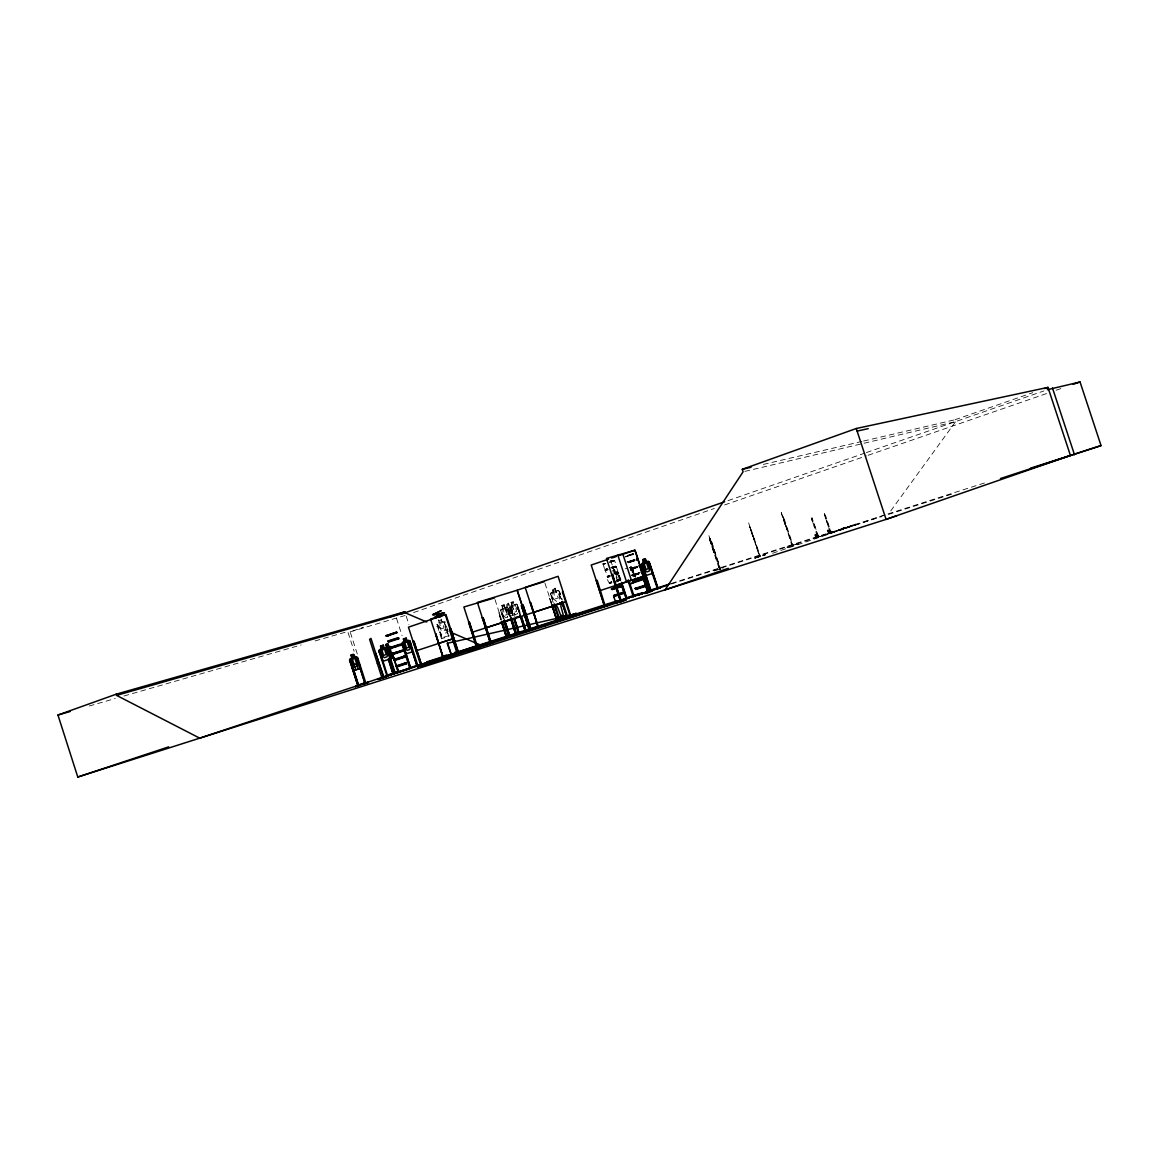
<?xml version="1.0" encoding="UTF-8"?>
<svg xmlns="http://www.w3.org/2000/svg" width="1159" height="1159" viewBox="0 0 1159 1159"><rect width="100%" height="100%" fill="white"/><g stroke="black" fill="none" stroke-linecap="round" stroke-linejoin="round"><path stroke-width="0.75" stroke-dasharray="5 3.75" d="M610.387 583.368C608.866 584.368 604.737 575.313 608.924 575.675M611.155 582.484L610.025 582.673L611.025 582.064M816.023 534.589L816.602 533.951M816.834 534.647C816.066 534.531 813.459 533.937 816.704 537.79M827.251 530.706L829.569 530.503L829.351 529.75M824.223 514.292L825.672 515.972L830.916 531.923L824.353 513.756M824.556 513.683L829.873 532.082L830.786 531.677M828.019 530.938L828.931 530.46M828.381 530.88C829.887 531.126 827.627 529.185 828.106 530.967M818.182 536.226L817.385 536.458L818.283 536.052L812.271 518.58M620.775 579.123L618.776 579.659M816.342 534.125L815.588 534.951L816.617 534.4M815.864 534.256L816.153 534.922M611.054 561.782L611.851 561.536M617.24 581.137L618.254 580.818L616.907 581.267M447.533 629.279L447.055 632.524L441.565 634.292L439.275 631.93M816.689 534.053L814.589 535.168M503.31 618.848L500.558 610.431L502.702 608.504M505.411 607.707L507.497 617.139M512.684 615.443L509.974 607.287L510.395 605.94M828.627 530.156L829.583 530.431M828.975 530.605L829.511 529.909M829.091 530.489L829.207 529.808M553.176 602.637L550.597 594.147L551.162 592.771L553.191 592.104L552.336 589.134L555.089 588.25L556.059 591.307L557.885 591.829L559.725 597.493L559.044 600.405L556.291 601.289L554.016 599.333L552.177 593.669L553.321 592.177L552.206 589.062L555.161 588.12L556.074 591.293M550.597 594.147L551.177 592.756M812.198 518.03C809.779 517.088 814.009 524.81 812.749 522.854M812.473 518.522L811.691 517.856L812.633 522.014M512.191 605.447L511.293 606.881L513.133 612.575L515.161 614.603L517.479 613.85L517.914 610.996L513.553 601.492L511.09 602.318L512.133 605.36L509.395 606.258L508.395 603.216L509.453 606.244L510.96 606.983L512.8 612.676L512.365 615.53L510.076 616.284L508.062 614.241L506.222 608.562L507.12 607.128L505.947 604.027L508.453 603.187M610.054 582.354L609.243 583.31L610.807 582.818M619.804 579.63L620.862 579.558L616.805 580.905M863.6 441.043L955.016 419.732L955.639 421.615L888.649 513.799M603.622 563.578L602.941 564.027L604.955 563.491M609.286 582.76L611.793 581.919M620.471 579.442L617.501 581.05L620.891 579.949M817.414 536.443L813.053 523.506M602.97 563.825L604.897 569.866L606.809 569.344M786.019 525.766C790.626 541.905 776.631 499.862 783.107 516.842L792.727 545.875L781.267 512.684M603.202 564.375L605.795 563.433L604.65 563.825M509.294 613.835L511.583 613.082L509.772 607.388L509.381 610.59L506.454 608.475L509.12 611.445L508.627 615.501L509.496 615.226L509.859 611.938L512.611 614.386L510.134 611.126L510.554 607.099L507.439 608.156L510.134 616.602M612.039 567.867L616.631 566.461L614.531 560.29M783.209 516.798L782.426 515.856M607.446 568.547L605.128 569.417M782.904 517.001L792.046 546.019M607.823 569.677L605.215 570.619L607.664 575.994M784.165 518.754L793.162 545.73L791.945 546.048L791.626 545.078L792.742 544.773M612.14 568.272L616.631 566.461L612.575 567.867M830.047 532.184L831.756 531.894L828.381 532.966L829.076 532.763L827.671 530.054L828.598 532.894M610.358 576.037L607.128 576.907L609.851 576.081M818.095 535.951L812.575 519.246M784.933 523.187L785.614 525.925L785.034 523.144M614.502 573.864L618.79 572.995L615.675 574.183M754.538 558.29L765.215 554.248M760.159 555.393L759.449 556.798M616.226 574.56L618.819 573.227L616.139 574.14M719.275 568.837L720.014 568.533L720 569.721M609.446 583.267L610.242 583.02M616.574 580.268L620.572 578.921L619.051 579.442M609.475 583.629L610.952 583.136M444.288 622.122L448.75 636.378L444.216 622.151L445.042 621.89L447.533 629.801M620.746 579.978L617.312 581.007M627.207 555.784L629.004 555.625L626.179 556.537M628.627 555.639L632.843 554.437M616.53 566.939L612.676 568.258M551.047 596.045L551.93 595.755L553.988 602.361M559.116 593.437L561.246 600.014L559.029 593.466L559.84 593.205M603.665 563.781L604.52 563.506M442.014 637.638L441.362 638.768L448.895 636.334M448.461 635.552L449.301 635.291M613.908 560.579L610.547 561.695M627.541 555.668L632.119 554.799M448.547 635.798L441.26 637.885M441.463 638.739L436.856 624.469L437.479 623.238L443.897 621.181L445.114 621.818M830.568 532.126L832.857 531.677M843.549 529.069C841.246 527.403 847.2 526.881 844.433 527.765M845.273 527.49L842.694 529.069M955.016 419.732L1032.756 392.669M626.976 561.999L629.018 561.304M357.305 654.024L350.148 631.858L363.477 627.222M728.026 500.63L864.701 453.155M866.41 452.561L1043.926 390.916M350.148 631.858L405.085 615.487M413.618 612.532L714.364 508.482M724.621 504.933L866.439 455.864M868.149 455.27L1047.577 393.191M1056.124 390.235L1061.238 388.468M611.822 561.043L612.981 560.652M627.743 555.914L628.41 555.726M611.358 561.796L614.603 560.652L611.633 561.724M607.664 576.009L609.663 575.328M620.601 579.428L616.704 580.645M638.421 574.183L633.741 575.299L636.566 574.719M633.683 575.661L639.377 573.401M632.814 575.994L635.335 575.125M772.618 553.249L885.23 514.958M607.533 568.953L604.882 569.895L605.491 570.547M627.917 562.115L634.987 559.797M607.649 569.301L604.998 570.257L608.156 569.301M628.221 562.839L632.263 561.492M551.206 603.506L549.004 596.697L551.742 603.332M627.135 555.552L630.018 554.639M610.474 561.492L611.836 561.043M631.93 554.234L633.307 553.77M627.338 556.146L628.714 555.683M632.003 554.437L633.379 554.002M632.104 554.799L633.48 554.335M612.01 561.608L609.199 562.535M501.659 605.491L504.165 604.65L505.107 607.823L506.599 608.446L508.439 614.125L508.004 616.965L505.715 617.718L503.701 615.69L501.861 610.025L502.76 608.591L501.717 605.462M630.076 568.533L637.044 566.258M609.735 575.733L607.084 576.66L610.242 575.69M630.134 568.953L637.204 566.635M616.023 573.806L618.703 572.879L615.559 573.835M630.25 569.301L634.35 567.953M631.322 575.299L634.784 574.342M609.866 582.789L610.764 582.571M629.004 561.304L631.887 560.348M635.161 559.464L632.307 560.405M629.207 562.057L635.089 560.145M612.56 570.518L614.067 570.011L614.386 571.01L612.879 571.517M504.064 604.795L505.049 607.838L507.005 607.055L507.83 608.026M520.652 614.98L517.378 604.81L514.61 604.534M516.204 604.114L501.05 609.17L500.702 610.416L500.978 609.083M625.179 568.881L626.86 568.33M629.409 567.475L631.119 566.91L629.366 567.606M612.952 573.14L617.023 571.677L618.254 572.43L620.876 580.775M610.025 576.458L607.403 577.37L610.518 576.414M630.438 569.677L637.421 567.403M619.312 580.094L620.166 579.819M634.915 574.922L634.161 575.168M500.76 619.92L498.819 613.053L501.021 619.848M504.165 618.558L501.354 612.198M509.946 616.66L508.482 609.837M513.596 615.458L510.771 609.069M519.42 613.546L517.276 606.91L518.145 606.621L520.84 614.907M620.181 581.007L618.08 574.516L618.776 574.284M630.25 570.561L633.06 569.489L635.19 576.037M611.764 581.76L609.417 582.557M619.138 579.587L616.646 580.398M632.22 575.183L633.394 574.806M610.721 582.499L611.894 582.195M628.584 555.32L630.09 554.857M611.445 561.391L610.098 562.028M637.378 566.258L630.38 568.533M637.537 566.65L630.453 568.953M637.653 566.997L634.755 567.953M637.74 567.403L629.786 569.967M618.08 580.268L619.225 579.891M632.524 576.037L634.987 575.255M615.864 582.093L618.211 581.325L618.689 578.515L616.878 572.937L615.299 572.358M610.851 567.62L616.298 565.751L611.778 567.128M711.959 546.657C716.219 556.363 705.585 525.302 709.902 540.34L719.522 569.88M633.944 560.304L628.236 562.144M610.981 568.011L616.501 566.114L611.923 567.519M634.045 560.652L628.352 562.492M748.671 522.883L759.536 556.769M632.669 561.55L634.161 561.057M709.859 540.34L709.438 539.109L710.279 538.949L720.261 569.562M753.524 536.313L753.901 539.819L749.511 526.287L760.014 556.61M709.83 540.297L713.857 552.771L712.799 549.38M633.466 575.023L636.378 574.154M633.495 575.096L636.45 574.371M710.626 542.34L711.756 542.064L720.13 567.707M751.046 529.359L760.391 556.421M710.728 543.542L711.684 543.339M636.233 573.705L634.741 574.183L636.277 573.864M636.726 574.024L638.247 573.618M636.827 574.299L638.319 573.835M714.712 552.524L713.582 549.178L714.712 552.524L713.857 552.771L714.668 552.423M635.161 574.299L637.87 573.589M632.611 575.443L639.29 573.14M635.451 575.139L639.478 573.763M825.99 519.362L830.032 531.909M815.893 537.197L815.197 534.227L816.139 537.124M827.323 530.909L829.293 530.025M854.835 525.186L855.559 524.158L855.864 524.882L815.777 538.022L815.168 535.893L818.689 534.777L819.254 536.501L818.442 536.733L817.95 534.994L819.08 536.182L816.356 537.066M844.331 527.78L839.753 529.808M842.463 528.388L846.012 527.258M847.62 527.084L851.083 525.621M851.966 525.288L855.559 524.158M831.38 532.169C837.146 530.648 826.512 533.777 831.945 532.213L831.322 530.532L828.642 531.402L829.178 533.546M835.103 530.938L838.812 530.156M754.987 557.58L765.418 554.784L755.161 558.102M786.975 547.106C820.572 537.153 765.099 554.567 797.117 543.759L787.106 547.526M855.777 524.911L828.584 533.719L827.874 531.633L830.612 530.735L831.104 532.445M714.35 570.967L723.202 568.055M815.762 537.819L855.762 524.679M755.117 557.957L765.404 554.755M556.117 591.162L558.058 590.539M551.235 592.857L558.044 590.655M637.725 573.212L639.145 572.749M639.203 572.894L632.524 575.154M633.828 574.98L635.248 574.531M444.216 622.151L444.984 621.905M613.98 573.908L618.515 572.604M637.32 566.997L630.568 569.301M632.495 574.965L631.525 575.27L633.727 574.589M617.544 580.051L618.718 579.5M617.602 580.282L619.804 579.558M617.617 580.326L618.863 579.92M632.684 575.661L634.089 575.197M671.38 583.441L987.367 482.043M671.438 583.962L881.593 516.624M888.475 514.422L953.944 493.444M631.525 554.132L632.959 553.683M631.612 554.364L633.017 553.886M609.924 561.449L612.575 560.594M610.011 561.68L613.618 560.521M629.395 561.347L634.813 559.406M635.19 560.55L628.526 562.868M608.924 575.675L610.156 575.284M615.762 574.603L618.863 573.647M618.689 579.5L620.558 578.921M611.141 582.441L609.214 583.296M610.242 583.035L611.199 582.716M611.358 583.064L609.735 583.571M510.612 616.124L510.655 619.355M608.33 569.677L606.128 570.358M629.395 561.347L627.193 562.028M845.23 527.2L843.057 527.91M627.845 556.03L625.556 556.899L627.743 556.233M618.08 574.516L620.355 580.949M633.22 570.648L631.959 569.88L633.147 570.721L635.248 577.153M517.276 606.91L519.609 613.488M511.452 608.852L513.408 615.516M498.558 613.14L499.326 612.908L501.253 619.761M502.035 611.981L503.977 618.631M516.204 603.998L517.363 604.853L520.145 616.24M505.092 607.707L507.555 617.124M510.974 605.737C514.451 607.953 514.886 613.908 514.9 617.95M506.686 607.171L507.961 607.939L510.815 616.371M509.974 607.287L512.915 615.69M500.558 610.431L503.499 618.79M606.736 568.924L605.114 569.417M632.365 567.664L631.061 566.925L632.365 567.664L635.393 577.124M511.09 602.318L512.249 605.433M605.099 563.839L603.216 564.39M625.411 556.566L626.367 556.248M89.229 706.019L115.292 698.515M123.97 696.008L301.195 644.94M315.103 640.927L348.12 631.423M847.504 526.737L848.402 526.49M855.661 524.505L855.11 525.099M832.698 531.72L833.553 531.474M603.926 563.564L603.013 563.839M829.25 533.082L828.613 533.473M616.385 566.939L622.557 585.02M744.846 471.394L862.325 443.651M864.078 443.231L955.639 421.615M763.375 464.411L861.832 441.449M791.887 545.309L792.77 545.078M711.684 542.079L720.608 569.446M710.047 540.311L719.869 569.764M709.482 539.225L710.308 539.065M709.438 539.109L710.279 538.949M708.96 535.617L709.974 539.138M750.061 527.49L759.898 556.653M749.612 526.244L749.945 527.49M436.726 626.295L448.374 631.278M558.03 590.554L559.435 591.278L562.057 599.449M558.015 590.67L559.362 591.351L561.985 599.783M616.965 571.807L618.138 572.517M825.686 518.725L824.484 514.77M751.988 533.763L753.176 536.385L752.423 533.691M842.347 528.576L843.462 529.098L815.864 537.573M840.521 529.214L837.943 530.402M827.903 529.982L828.859 532.821M634.48 576.269L632.177 569.779L634.306 576.327M630.96 568.185L633.741 576.762M615.617 573.357L617.428 578.935M610.648 560.232L618.037 582.919M550.713 594.147L553.307 602.26M544.976 583.238L551.93 604.65M507.903 607.968L510.626 616.443M501.833 605.534L502.818 608.576M495.009 599.594L501.514 619.688M441.159 618.978L442.057 621.775L443.738 622.267L445.433 627.483L445.244 630.018L441.579 631.191L438.232 624.02L439.319 622.644L438.406 619.848M440.855 619.587L441.159 620.514L439.319 621.108L439.015 620.166M406.201 616.153L408.939 624.614M396.537 618.442L402.086 635.61M348.077 632.568L354.132 651.315M782.282 515.929L782.513 517.218M436.827 624.513L437.595 624.266L442.274 638.464L437.522 624.295L436.827 624.513M503.817 605.433L502.34 605.925L502.673 606.939L504.151 606.447L503.817 605.433M508.164 603.969L506.7 604.462L507.034 605.476L508.497 604.984L508.164 603.969M513.263 602.274L511.785 602.767L512.104 603.781L513.596 603.288L513.263 602.274M505.367 608.852L503.093 609.605L504.933 615.284L507.222 614.531L505.367 608.852M514.828 605.693L512.524 606.461L514.379 612.169L516.682 611.401L514.828 605.693M639.464 572.72L636.61 573.647L639.536 572.879M556.407 592.307L553.654 593.191L555.494 598.855L558.247 597.972L556.407 592.307M442.361 622.702L439.609 623.585L441.304 628.815L444.056 627.932L442.361 622.702M554.77 588.917L553.002 589.482L553.321 590.496L555.089 589.931L554.77 588.917M615.4 572.213L614.371 569.243L615.4 572.213"/><path stroke-width="1.5" d="M407.026 640.913L410.011 641.057L412.474 651.778L406.186 653.821L402.014 643.622L404.361 641.767L403.433 638.928L406.114 638.073L406.968 641.028L408.605 641.55L410.315 646.838L409.721 649.547L407.229 650.344L405.157 648.504L403.448 643.202L404.477 641.825M423.412 663.803L625.874 599.029L626.15 599.869L424.02 665.179L423.455 663.774L417.747 665.715M493.198 641.956L487.432 644.172M506.353 637.798L505.005 637.421L505.252 638.189L511.829 635.972M511.713 635.538L506.237 637.407L511.93 636.03M515.813 634.77L515.784 633.828M521.275 632.944L514.031 635.364M527.113 631.206L533.415 629.178L527.099 631.047M532.532 629.395L523.303 631.901L533.415 629.178M562.216 615.559L561.42 616.385M561.608 615.951L562.274 615.994M378.979 650.952L383.165 661.224L389.917 659.036L389.96 655.878L387.483 648.156L386.135 647.475L379.442 649.634L378.863 650.952L387.019 676.045C384.875 677.798 389.192 673.075 386.729 676.421M389.917 659.036L389.975 655.864M601.941 607.2L607.258 605.505L601.854 606.736M637.885 595.074L640.029 593.973L638.797 594.364M652.401 590.293L647.273 592.09L648.432 591.742M355.306 686.635L359.725 684.723L355.335 686.577M355.668 686.447L359.754 685.201M408.62 668.627L408.403 668.873M408.069 668.569L411.373 668.033L407.838 669.076M566.78 617.24L568.026 617.819L559.058 620.746L558.681 619.877L560.029 620.326M446.65 655.4C439.348 658.283 447.07 653.459 446.954 656.356C438.145 657.283 446.925 658.428 446.563 655.516M387.12 675.509L386.164 676.233L387.323 675.972M456.153 652.358C458.095 653.98 443.375 656.298 445.375 656.631L456.53 652.894L445.302 655.907M385.266 649.026L386.918 647.345L386.295 648.692M560.999 615.951L561.825 615.617M561.478 616.356L562.202 616.11M649.837 563.94L658.124 588.569L650.127 591.133L641.492 564.665L643.781 562.709L642.738 559.681L645.375 558.797L642.854 559.754M349.569 659.906L357.943 685.824L349.569 659.906L352.032 657.964M576.646 613.835L560.217 619.283L559.855 617.399L561.42 616.878L561.796 618.037L560.507 618.471L559.855 617.399M560.246 619.254L561.376 618.863M563.622 618.153L563.057 616.371L563.433 617.53L564.708 617.095L564.607 615.849L565.07 617.298L560.695 619.109M573.459 614.849L573.575 614.589M576.139 613.966L447.142 643.317L451.01 653.85M402.014 643.622L402.535 642.347M438.145 617.095L440.956 616.443L434.857 617.66M434.958 617.805L438.102 617.052M665.121 589.815L743.093 471.8L742.282 469.323L856.269 428.497L1047.968 387.381L1070.438 455.501L886.084 519.391L77.783 777.037L57.95 715.031L116.204 694.198L404.795 611.807L405.099 612.763L426.744 622.021M643.839 562.796L642.883 564.23L644.723 569.895L646.809 571.894L649.228 571.097L649.735 568.243L647.881 562.564L646.258 561.985L645.273 558.942M480.536 646.476L472.756 649.011L480.304 646.563M395.031 673.408L396.306 672.843M389.786 674.973L402.535 670.902L398.203 672.017M434.987 617.79L437.45 615.733M575.965 614.053L576.226 613.966M630.786 597.363L635.538 595.697M560.043 620.427L554.61 603.984M443.709 657.008L446.766 656.153M446.07 656.516L442.912 657.356L443.202 658.24L435.842 633.698M434.103 613.806L433.147 614.618L441.202 610.648L432.582 614.734L434.973 614.603M637.725 558.566L637.001 558.725M638.058 559.29L637.32 559.449M638.087 559.71L636.407 560.174M437.392 615.733L444.448 612.763L442.289 613.053M375.733 653.227L384.035 677.464M408.634 668.815L407.678 668.917M397.841 672.539L399.087 672.119L393.654 673.814M385.86 635.726L394.451 632.843M386.005 635.914L389.627 634.828M388.135 635.204L396.595 632.307M386.599 636.117L393.944 633.814M390.974 634.161L388.004 635.465L388.989 635.262M388.352 635.48L389.757 635.161L386.976 635.9M396.871 632.191L395.914 632.524M396.653 632.495L391.047 634.393M379.341 652.734L380.166 652.459L387.57 675.856M387.917 649.967L387.12 650.213L394.639 673.553L394.292 672.727L395.958 672.611M387.743 641.535L398.812 637.943L397.87 638.29M476.161 648.75L471.322 650.315M642.187 571.807L641.333 572.068M475.987 648.229L476.813 648.533L475.335 648.432M470.409 649.996L467.425 650.967M479.464 647.693L476.624 647.968M377.341 663.354L378.848 662.789M389.801 647.591L388.729 646.881M400.406 644.172L398.305 644.781M389.946 648.33L400.608 644.52M637.392 559.131L638.087 558.855L637.204 559.102M637.262 595.364L648.446 591.438M637.001 595.175L637.87 594.857M638.812 594.379L636.986 595.002L647.809 591.916L646.867 592.263M614.589 596.334L613.676 596.639L615.69 601.97M626.831 598.218L625.947 598.841M394.306 633.307L396.335 632.278M406.114 638.073L406.939 641.043M391.988 653.633L393.596 653.111M639.406 565.578L640.101 565.317L639.217 565.563M639.623 565.94L640.304 565.693L639.435 565.94M388.54 640.797L387.714 641.13M404.317 641.767L403.433 638.928M408.721 640.376L409.982 641.072L418.109 666.628L425.237 664.773L424.976 663.962L417.675 665.932L417.704 665.005M568.359 615.603L570.199 615.009L568.461 615.574M397.972 638.623C400.478 637.609 385.194 642.564 389.12 641.492M398.015 639.015L398.971 638.681L388.511 642.086M402.68 651.257L393.901 654.082M403.231 645.143L410.663 668.236L403.231 645.143L402.376 645.418L409.866 668.497L409.793 667.598M409.721 643.071L417.081 666.135L409.605 643.1L410.344 642.868M644.042 578.008L641.159 578.921M1044.592 388.555L1047.968 387.381M389.815 617.023L404.795 611.807M1000.449 478.551L1101.05 445.592L1080.043 381.963L1047.345 389.728M401.767 613.922L724.607 501.804M1073.205 384.324L1080.043 381.963M354.553 657.269L356.204 657.834L357.986 663.354L357.421 666.15L354.944 666.947L352.843 665.005L351.047 659.471L352.061 658.051L350.989 655.023C355.002 652.589 353.654 658.182 357.609 657.341L365.882 683.216L365.375 682.405L364.969 683.506L357.291 659.442L365.099 683.477M389.989 647.504L398.319 644.781M408.258 669.207L400.884 671.612M648.243 592.452L639.768 566.215L640.521 565.983L649.127 592.148M896.791 515.683L886.084 519.391L856.269 428.497M395.132 633.408L397.03 632.727L394.625 633.408M400.116 645.476L401.057 645.143L395.958 646.736M647.939 591.496L647.809 591.525M350.192 661.702L350.931 661.456L358.653 685.592M350.931 661.456L358.609 685.606M358.03 659.21L357.291 659.442M641.579 572.184L642.274 571.952L641.405 572.213M641.637 572.416L642.332 572.155M644.418 579.152L629.931 583.904L628.265 581.224L629.902 584.02L633.278 582.774M619.196 555.538L634.871 550.206L648.808 592.263L635.045 550.163L606.49 558.435L620.5 601.796L621.456 601.478M388.526 640.797L398.088 637.725M491.141 643.129L489.793 643.578L490.663 642.405L476.957 646.809L478.087 646.432L478.348 647.229L476.711 647.765L468.598 622.455L469.381 622.195L477.653 647.461M506.526 637.783L501.311 621.615M648.823 591.206C646.229 592.336 649.373 590.148 649.083 592.177M664.44 590.047L728.258 568.345M608.547 559.16L591.206 565.041L604.65 606.389L604.534 605.389M611.619 558.102L616.139 556.581M491.097 642.115L490.431 643.361L482.405 617.877M491.3 643.071L483.086 617.66L490.923 643.202L472.756 649.011M404.448 651.257L406.215 653.806M635.016 588.482L635.74 588.236M613.618 595.827L624.31 592.35M613.734 596.175L624.426 592.698M477.247 646.563L477.58 647.475M506.99 636.639L507.367 637.508L502.064 621.383M490.996 642.144L490.054 642.463L490.561 643.317L477.407 602.434L517.102 590.25L530.054 630.25L529.17 630.539L528.852 629.641L530.822 629.004M556.972 621.427L552.292 605.027M625.947 598.493L635.262 595.552M616.429 601.999L615.516 602.318L618.167 601.492L564.752 618.283L565.013 619.08L608.461 605.157L608.2 604.346L607.446 605.505L608.461 605.157M530.677 602.477L538.225 627.642L525.23 587.483L544.44 581.586M401.724 650.518L402.289 650.764M613.589 595.407L624.498 591.872M451.039 653.835L447.635 643.158M393.901 673.741L389.004 658.848M506.193 636.899L507.034 636.624M570.127 615.284L568.489 615.82L569.866 615.357M651.735 591.22L646.316 593.031M660.847 587.599L655.472 588.888L660.485 587.685M646.114 592.611L651.199 590.902M616.11 603.129L624.773 599.869M644.752 593.553L653.053 590.351M398.986 671.742L397.769 672.336L398.638 672.09M408.127 668.815L395.77 673.002M357.899 685.838L365.664 683.288M407.475 669.467L408.113 668.511M525.056 631.148L519.174 633.031M560.159 619.268L576.675 613.792M424.02 665.179L425.237 664.773L417.689 666.773L417.428 665.99L419.254 665.396L419.5 666.179L417.689 666.773M564.752 618.283L565.795 617.935M570.677 617.254L570.242 616.371L570.851 617.196M571.561 616.965L570.894 616.168M626.599 597.653L626.976 598.595L623.89 599.623M633.002 595.639L633.191 596.566L632.857 595.683L634.19 596.248L633.234 596.552L627.917 580.239M633.799 595.378L633.147 595.581M568.939 617.776L574.154 616.095M605.621 606.085L604.94 605.259M625.86 598.319L629.699 597.595L624.498 599.275M633.973 595.61L638.537 594.147M650.706 589.945L649.75 590.264L650.547 590.003M643.361 592.742L638.623 594.857L643.868 593.046M649.112 590.945L652.358 589.815M649.214 591.293L652.43 590.206M386.787 647.388L385.933 644.505L387.845 643.926L388.7 646.794L389.931 646.403M648.04 561.275L649.315 562.043L646.316 561.854L645.331 558.826M642.043 563.39L648.04 561.391M364.781 682.608L366.012 683.173M563.057 616.371L564.607 615.849M383.281 676.726L383.948 677.493M480.521 644.636L199.739 738.167L116.581 695.386L116.204 694.198M456.994 653.633L457.11 652.618M457.66 652.445L458.428 652.184M381.977 677.972L369.591 639.348L370.981 638.406L383.6 677.609M409.764 668.526L417.689 665.932M417.935 666.164L458.225 652.546L457.819 651.778L458.022 652.734L458.964 652.43L455.154 653.27L454.763 652.517L457.762 651.778M562.608 617.79L561.811 615.357L560.652 615.733L561.434 618.167M417.559 666.28L424.976 663.962L417.428 665.99M460.659 651.851L455.241 654.227M439.594 659.399L446.722 656.559L439.696 659.225M461.195 652.184C440.492 658.196 477.595 646.983 455.27 654.125M508.931 636.03L509.12 636.972M518.348 633.017L518.537 633.959L518.624 632.93M525.201 630.815L525.259 631.8L519.956 615.197M418.109 666.628L461.224 652.227M515.552 634.205L509.714 636.059M528.924 629.612L529.649 629.38M477.117 647.635L469.381 622.195M528.852 629.641L530.069 630.25M625.961 598.508L618.153 601.478M620.746 600.623L620.891 601.666L612.3 574.661M621.036 601.622L612.111 574.705M612.604 574.56L611.822 574.806L612.604 574.56L621.398 601.492M413.922 641.289L413.097 641.55L421.441 665.005L413.922 641.289L421.644 664.933L420.746 665.223L408.446 627.178L445.331 614.647L457.935 653.328L450.069 629.265M458.747 653.053L450.894 629.018L449.431 629.482L457.139 653.575M531.199 629.873L523.042 605.027L522.173 605.302L530.474 630.119M570.648 617.269L562.39 591.945L563.1 591.713M639.304 566.374L640.521 565.983M651.3 591.423L642.984 566.215L642.274 566.447M657.457 588.772L649.112 564.172L649.996 563.882M393.625 653.27L392.249 653.575M392.727 653.792L394.929 653.14M394.234 653.966L392.423 654.212M621.905 585.237L611.387 588.656M622.122 585.599L611.43 589.076M643.723 578.558C644.534 578.254 632.075 582.311 633.582 581.847M622.224 585.947L611.546 589.424M635.9 589.004C633.93 589.685 647.403 585.324 646.056 585.715M560.652 615.733L561.622 618.413M77.783 777.037L168.692 746.86M398.218 671.626L393.683 673.147M409.649 667.642L410.387 667.396M357.566 684.983L358.29 684.737M393.075 673.075L393.017 673.104M399.015 671.916L402.724 670.51L401.362 671.133M393.538 673.857L388.772 658.92M407.417 669.221L403.709 670.699M477.015 646.65L476.682 646.751M535.139 628.54L541.108 626.671M554.495 622.209L560.681 620.253L554.683 622.122M394.524 659.283L393.567 659.601L394.915 659.167M403.622 656.342L404.578 656.023L394.509 659.283M403.81 656.689L404.781 656.371L393.698 659.978M643.839 578.906C644.65 578.602 632.191 582.658 633.683 582.195M397.16 666.367C393.307 667.642 408.881 662.586 406.012 663.484M397.349 666.715C393.828 667.903 408.504 663.136 406.056 663.89M635.798 588.656C633.857 589.323 647.2 584.991 645.94 585.367M416.936 665.252L417.486 665.078M358.392 684.708L357.827 684.897M364.911 682.839L358.595 684.911M398.566 671.249L398.189 672.307L391.843 652.474M400.043 671.394L401.333 670.974M458.051 652.314L457.443 652.517M363.767 683.332L368.475 682.39L363.868 683.839M402.854 670.902L398.537 672.191L398.377 671.307M458.5 653.14L445.925 614.487L430.554 619.051L443.448 658.167L435.581 633.785M625.005 598.826L616.892 601.463M477.044 647.664L463.875 606.997L494.473 597.943M646.736 591.858L641.478 593.683M647.924 592.539L642.593 576.472M504.962 621.224L513.553 618.399L504.991 621.325M389.178 659.312L393.654 657.776M416.095 650.836L453.126 638.71M525.331 615.067L566.331 601.651M599.565 590.757L643.404 576.4M403.926 657.023L404.882 656.704L393.727 660.326L394.958 659.572M403.969 657.428L404.926 657.11L394.466 660.514M621.427 586.657C625.628 585.266 610.663 590.119 612.387 589.583M404.288 663.281L406.36 662.6M397.059 666.034C392.858 667.425 408.548 662.325 405.896 663.151M386.512 675.262L394.408 672.959M410.576 667.598L416.776 665.57M398.783 672.119L398.203 671.365M395.132 673.307L396.581 672.959L395.349 673.321L386.019 644.592M401.434 671.351L402.781 670.684M457.269 653.531L457.269 652.56M525.578 631.698L520.695 616.791M538.544 627.526L530.358 602.579M551.756 605.201L557.334 621.311L551.974 605.143M471.133 649.75L475.639 648.316M476.349 648.084L479.29 647.128M633.321 596.523L641.13 594.016L639.884 593.712M650.416 591.032L650.996 590.844M467.613 651.532L470.612 650.547M394.9 653.096L397.725 652.169M404.303 663.281L395.958 665.99M454.661 652.517L454.965 653.473M404.998 669.859L402.144 670.786M525.693 630.67L526.302 631.467L521.376 616.574M530.721 629.033L530.793 630.018L523.042 605.027M395.509 673.249L379.196 679.044L388.236 675.581M657.747 587.7L656.82 587.99L658.095 588.584M377.66 679.377L388.395 676.016M509.424 635.871L510.119 636.639L504.513 620.268M519.261 633.727L519.29 632.713M525.983 631.568L521.188 616.631M529.866 630.308L521.347 605.577L529.344 630.482M633.538 595.465L634.103 596.277L628.627 580.007M650.286 591.076L641.492 564.665M657.327 588.815L657.167 587.874L657.124 588.888M395.958 646.736L390.612 648.547M397.595 651.807L393.582 653.111L402.593 650.199M555.147 604.911L561.956 602.709M555.118 605.027L562.057 602.781M641.173 578.921L632.64 581.702L633.524 581.427M404.158 670.061L406.722 669.236L404.216 670.206M620.876 600.188L618.037 601.086M642.637 593.379L639.71 594.147M642.97 593.176L644.462 592.713M643.042 593.394L644.534 592.944M383.354 645.201L380.471 646.128L381.528 649.069L380.413 650.474L382.151 655.849L384.324 657.675L387.005 656.805L387.7 654.053L385.961 648.692L384.223 648.2L383.354 645.201L380.601 646.186M397.74 652.227L400.42 651.286M399.16 651.778L391.887 654.4M533.328 612.459L552.466 606.287M485.635 627.845L525.172 615.125M518.87 632.843L456.747 652.879M650.706 590.945L642.984 566.215M519.174 633.756L514.668 618.761M354.176 664.585L356.653 663.788M399.073 651.503L400.362 651.068M399.232 651.995L402.231 650.489M472.061 632.292L502.455 622.571M438.435 643.419L453.705 638.537M635.914 589.467L646.809 585.918L646.099 586.135M560.507 618.471L564.708 617.095M571.59 615.081L576.298 613.56M426.686 661.905L443.883 656.385M457.631 651.981L474.886 646.447M616.689 600.97L479.985 644.81L451.706 632.698M626.555 597.827L642.55 592.684M647.722 591.032L670.134 583.846M1030.423 468.236L1101.05 445.592M421.297 664.093L420.384 664.382L421.239 665.063M525.911 630.583L525.099 630.858M531.909 628.656L559.464 619.833M650.764 590.583L667.99 585.063M645.896 592.495L648.316 591.669M439.58 658.892L446.722 656.602M505.005 638.116L511.018 636.262M391.829 633.93L393.234 633.466M391.93 634.277L396.349 632.307M402.579 642.434L408.736 640.463M400.406 651.3L401.434 650.735M389.714 655.994L391.496 655.429L390.424 648.866M615.255 585.382L643.578 576.356M651.822 570.242L652.068 573.531L645.925 575.545L644.201 572.763M635.002 588.482L646.273 584.817M646.954 591.742L645.766 592.119L647.91 591.612M571.271 616.037L571.199 617.095L558.102 576.313L517.262 590.192L530.199 630.206M605.317 605.143L605.244 606.2L597.204 580.369L596.291 580.673L604.563 606.418M639.754 594.321L637.653 594.799M456.892 652.691L457.877 652.372M398.609 671.916L399.565 671.612M516.697 634.538L511.351 618.022M518.58 633.944L513.799 619.051M399.696 671.988L398.059 672.481M458.051 653.285L450.894 629.018M470.119 650.098L471.423 649.634M470.293 650.663L471.612 650.199M475.523 648.997L476.813 648.533M350.148 658.66L356.335 656.704M352.379 659.051L354.871 658.254M388.975 653.705L390.757 653.154M624.469 593.118L613.676 596.639M554.495 622.122L560.681 620.224M493.241 641.898L487.113 644.418L493.401 642.419M509.989 636.682L504.701 620.21M482.202 617.95L483.086 617.66M651.923 570.228L652.01 573.546M401.594 651.228L402.81 650.547M616.907 601.449L615.53 601.869M626.251 598.537L625.396 598.812L626.961 598.58L625.99 598.826L626.845 598.551L621.572 582.34M625.454 599.058L626.324 598.783M638.667 594.929L637.233 595.335M393.249 633.48L394.625 633.205M363.781 683.361L368.113 682.448M385.527 647.881L390.003 646.49M387.251 648.388L389.047 647.838M641.666 573.082L642.274 572.894M625.874 599.029L624.991 599.304L626.15 599.869M416.211 665.86L419.949 665.223L416.458 666.237M416.385 666.208L419.92 665.179L416.791 666.15M385.947 644.607L387.772 643.94L392.408 658.269M400.377 644.549L389.83 647.997M387.265 635.581L388.439 635.118M642.738 559.681L643.897 562.781M559.84 619.79L569.04 616.994L566.708 617.66M568.026 617.819L567.446 617.008M387.222 635.349L386.469 635.798L387.265 635.567M395.697 633.075L396.494 632.843M57.95 715.031L70.12 711.525M116.581 695.386L405.099 612.763M395.045 673.263L396.117 672.973M386.193 676.146L387.222 675.871M454.994 653.198L458.066 652.459M438.696 613.922L442.81 612.937M742.282 469.323L751.075 467.28M857.124 431.09L868.236 428.642M434.553 614.719L438.754 613.893M441.202 614.125L434.611 617.182M566.896 618.066L567.997 617.834L562.593 601.405M381.441 658.616L383.209 661.108M352.133 667.859L353.915 670.554L360.217 668.526L360.174 665.28M1052.459 387.946L1074.523 454.821M649.257 562.057L657.964 588.627M642.767 576.414L648.127 592.481M622.745 553.727L631.38 580.239M617.834 555.147L626.497 581.804M621.934 584.02L626.15 596.986M621.934 585.817L625.628 597.146M621.76 585.86L624.397 593.973M616.226 602.55L624.658 600.405M575.038 613.98L576.197 613.27L567.099 616.588L572.763 614.371M574.198 614.256L569.489 615.791M561.782 601.666L567.244 618.08L561.709 601.695M553.799 604.245L559.261 620.688M544.904 625.599L545.179 626.454M514.48 618.834L519.304 633.712M511.162 618.095L516.508 634.596M511.206 619.906L515.9 634.842M510.482 618.312L515.856 634.813M510.96 636.363L503.513 638.739M504.035 620.427L509.192 636.943L503.832 620.485M501.804 621.456L506.758 637.711L501.572 621.543M423.078 664.585L423.354 665.396M396.639 665.512L398.247 670.467M393.147 655.704L397.943 670.568M388.468 659.022L393.234 673.958M388.251 659.094L393.002 674.031M377.689 679.377L386.584 675.958M353.596 654.313L358.377 669.105M351.105 655.096L355.9 669.916M443.68 656.11L443.984 657.052M556.074 604.621A2.926 2.419 72.3 0 0 557.537 607.113L561.593 617.646L563.81 616.936L560.797 606.041A2.926 2.419 72.3 0 0 560.072 602.564M521.159 632.524L513.944 635.465L521.173 632.495M557.682 620.616L559.942 619.92L557.711 620.587M402.81 650.619L401.854 650.88L402.839 650.619M620.239 600.797L621.137 600.492L620.21 600.797M645.012 559.594L643.448 560.116L643.781 561.13L645.331 560.608L645.012 559.594M646.592 562.999L644.172 563.796L646.012 569.46L648.432 568.663L646.592 562.999M389.873 675.045L396.233 672.466L389.873 675.045M520.145 616.24L515.813 617.66L520.174 616.342M382.977 645.954L381.253 646.505L381.557 647.475L383.281 646.91L382.977 645.954M384.527 649.156L381.847 650.011L383.586 655.386L386.266 654.516L384.527 649.156M408.982 647.273L406.49 648.069L404.781 642.767L407.273 641.97L408.982 647.273M405.751 638.812L404.158 639.319L404.462 640.261L406.07 639.754L405.751 638.812M473.249 649.098L472.814 649.866L473.249 649.098M474.074 648.794L473.64 649.547L474.074 648.794M353.64 655.936L352.032 656.443L351.713 655.443L353.321 654.936L353.64 655.936M387.961 645.563L386.802 645.911L386.498 644.969L387.642 644.607L387.961 645.563"/></g></svg>
